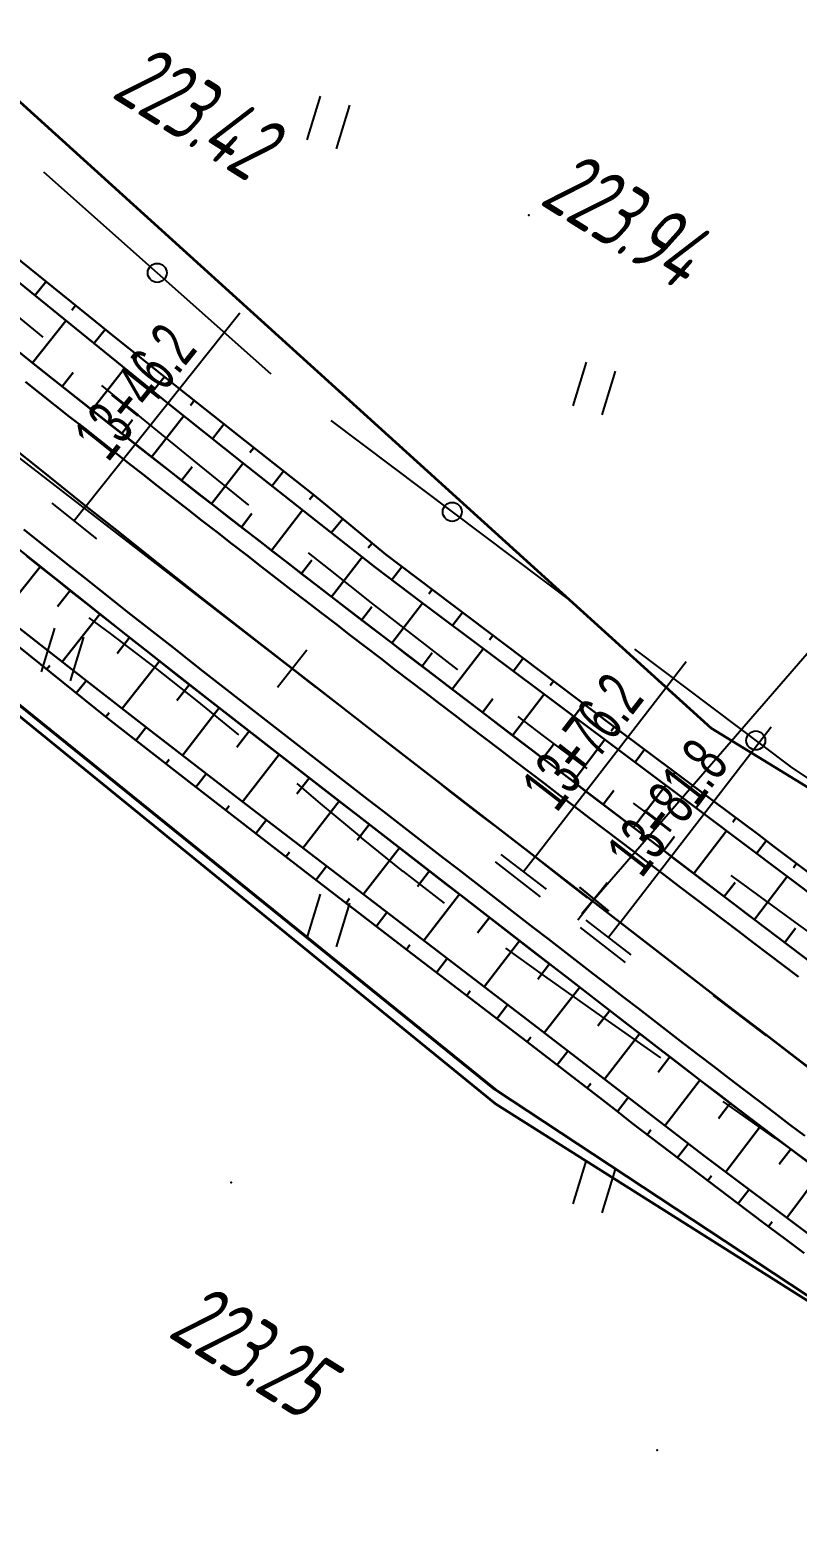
# Model space of a CAD drawing. Header units: millimetres. Extents: x -1799 to 6962, y -1020 to 4121.
# Drawn here: x -524.3 to -483.9, y 3369.6 to 3448.4 of the extents above; entities that cross this region are included whole.
import ezdxf
from ezdxf import colors
from ezdxf.entities.mleader import LeaderData, LeaderLine
from ezdxf.math import Vec2, Vec3

# ---------------------------------------------------------------- set-up
doc = ezdxf.new("R2010")
doc.units = ezdxf.units.MM
doc.linetypes.add('CONTI', pattern=[0])
doc.linetypes.add('STROT', pattern=[1.7, 0.5, -1.2])
for name, color, linetype, lineweight in [('10', 1, 'Continuous', 35), ('КОПИЯ_ОСЬ_13_ОТКОСЫ', 7, 'Continuous', 30), ('КОПИЯ_ОСЬ_ГРАНИЦЫ_ПОЛОС', 7, 'Continuous', 30), ('ОСЬ_ВЕРХ_ПОКРЫТИЯ_ГРАНИЦЫ_ПОЛОС', 7, 'Continuous', 30), ('ОСЬ_ВЕРХ_ПОКРЫТИЯ_ОСЬ', 1, 'Continuous', 30), ('Отметки', 5, 'Continuous', 30)]:
    doc.layers.add(name, color=color, linetype=linetype, lineweight=lineweight)
for name, color, linetype in [('_Ростелеком', 6, 'Continuous'), ('PI_OTDEFAULT', 172, 'CONTI'), ('PI_TTDEFAULT', 5, 'CONTI'), ('PLN_O', 7, 'CONTI'), ('SIT_LDEFAULT', 7, 'CONTI'), ('ZAPSKDEFAULT', 7, 'CONTI'), ('КОПИЯ_ОСЬ_ТАНГЕНСЫ', 1, 'Continuous'), ('ОСЬ_ВЕРХ_ПОКРЫТИЯ_ПИКЕТЫ', 1, 'Continuous'), ('ОСЬ_ВЕРХ_ПОКРЫТИЯ_РАЗБИВКА_КРИВ', 1, 'Continuous'), ('ОСЬ_ВЕРХ_ПОКРЫТИЯ_ТАНГЕНСЫ', 1, 'Continuous'), ('разметка', 7, 'Continuous')]:
    doc.layers.add(name, color=color, linetype=linetype)
doc.styles.add('eskd', font='spds.shx', dxfattribs={"width": 1.2, "oblique": 15})
doc.styles.get("Standard").update_dxf_attribs({"font": 'arial.ttf'})
doc.styles.add('STYLE1', font='romand.shx', dxfattribs={"width": 0.9})
doc.styles.add('ГОСТ', font='', dxfattribs={"oblique": 15, "height": 4})
doc.styles.get('ГОСТ').set_extended_font_data('GOST type A')
doc.linetypes.add('кабель_связи_проект.', pattern='A,10,-1,["/",STYLE1,S=3,R=0,X=0,Y=-1.5],-4.1', length=15.1)

# ---------------------------------------------------------------- blocks, each defined once
blk = doc.blocks.new('BL_2011')
at = {"color": 0}
for p, q in [((0, 0), (0, 2.4)), ((1.6, 0), (1.6, 2.4))]:
    blk.add_line(p, q, dxfattribs=at)
blk = doc.blocks.new('_None')
blk = doc.blocks.new('Крест')
at = {"layer": 'Отметки'}
for points in [[(0, 1), (0, -1)], [(-1, 0), (1, 0)]]:
    blk.add_lwpolyline(points, dxfattribs=at)

msp = doc.modelspace()

# ---------------------------------------------------------------- linework, layer by layer
at = {"layer": '10'}
for points in [[(-1127.044035623481, 3748.853480735247), (-1082.584035623519, 3724.793480734726), (-1040.334035623519, 3713.903480735061), (-945.9640356234067, 3701.783480734949), (-821.164035623593, 3695.803480735433), (-801.8740356235558, 3692.213480734651), (-802.5440356234812, 3689.663480734837), (-744.5440356234812, 3662.453480734875), (-623.344035623295, 3533.8734807348), (-488.3940356235744, 3411.683480735322), (-417.2740356234626, 3367.923480734614), (-360.3940356235744, 3343.983480735135), (-65.03403562370477, 3344.8734807348)], [(-292.8940356235744, 3314.103480735247), (-344.7340356234254, 3319.753480734688), (-352.2740356234626, 3320.573480734986), (-411.164035623593, 3343.133480735508), (-413.7040356236303, 3334.31348073521), (-420.2240356236489, 3338.423480734614), (-418.4240356233695, 3343.833480734763), (-451.844035623295, 3361.683480735322), (-499.7340356234254, 3391.903480735061), (-538.6840356236116, 3423.593480734539), (-636.5140356236861, 3515.243480734912), (-636.5140356236861, 3515.243480734912), (-707.1340356233322, 3591.213480734651), (-744.2240356236489, 3631.303480735433), (-771.1140356233136, 3652.853480735247), (-773.6540356233509, 3647.183480735322), (-777.2440356236675, 3649.833480734763)]]:
    msp.add_lwpolyline(points, dxfattribs=at)
at = {"layer": '_Ростелеком', "linetype": 'кабель_связи_проект.', "lineweight": 40, "ltscale": 0.25}
msp.add_lwpolyline([(-948.5302202035, 3678.474030340475), (-823.7066648495584, 3672.227009011817), (-802.844035623586, 3667.693480735098), (-774.3940356235744, 3654.573480734986), (-771.1140356126616, 3652.853480759461), (-744.0636659028733, 3631.703854776372), (-653.9126219108202, 3534.93125794587), (-613.1441600457092, 3493.635323407513), (-571.1658693935515, 3454.304877544207), (-538.3675685734397, 3423.835414310371), (-499.7591154330203, 3392.664116248873), (-473.8565671725864, 3375.57403624655), (-451.8440356216943, 3361.68348073439), (-428.9018793791383, 3349.429815595423), (-411.164035623593, 3343.133480735508), (-385.1098188510132, 3333.152446087835), (-352.0277874414078, 3321.936123875354), (-297.633610854673, 3315.250894390431)], dxfattribs=at)
at = {"layer": 'PI_TTDEFAULT', "color": 5}
for p in [(-497.9882996235883, 3438.669213734952, 223.94), (-513.658299623572, 3387.759217735765, 223.245), (-491.228299623579, 3373.669213734952, 223.53)]:
    msp.add_point(p, dxfattribs=at)
at = {"layer": 'PLN_O'}
for p, q in [((-523.5282996235674, 3440.95921473523), (-511.5682996236046, 3430.329216734891)), ((-508.408299623572, 3427.869217735169), (-495.6282996236023, 3418.249215735507)), ((-492.4282996235906, 3415.839211735328), (-484.2482996235976, 3409.679215735209)), ((-484.2582996235487, 3409.669213734952), (-479.4682996235697, 3406.479210735683))]:
    msp.add_line(p, q, dxfattribs=at)
for centre in [(-517.548299623586, 3435.639214735863), (-502.0182996235581, 3423.059212735307), (-486.0382996235767, 3411.029213735287)]:
    msp.add_circle(centre, 0.5, dxfattribs=at)
at = {"layer": 'SIT_LDEFAULT', "color": 7}
for p, q in [((-523.548299623586, 3432.249215735507), (-525.7182996235697, 3434.029213735287)), ((-518.1782996235906, 3427.849213735585), (-520.4682996235697, 3429.719216735487)), ((-515.5982996235743, 3425.739212735009), (-518.1782996235906, 3427.849213735585)), ((-513.0982996235743, 3423.719216735487), (-515.5982996235743, 3425.739212735009)), ((-512.7182996235697, 3423.409211734695), (-513.0982996235743, 3423.719216735487)), ((-508.5182996235581, 3420.059212735307), (-509.588299623565, 3420.909211734695)), ((-506.2682996235581, 3418.279213735287), (-508.5182996235581, 3420.059212735307)), ((-504.0082996235487, 3416.51921173503), (-506.2682996235581, 3418.279213735287)), ((-521.158299623572, 3417.479210735683), (-520.0282996235674, 3416.649216735189)), ((-520.0282996235674, 3416.649216735189), (-517.658299623572, 3414.849213735585)), ((-501.7482996235976, 3414.759217735765), (-504.0082996235487, 3416.51921173503)), ((-517.658299623572, 3414.849213735585), (-515.4582996235604, 3413.109215734911)), ((-501.7182996235697, 3414.739212735009), (-501.7482996235976, 3414.759217735765)), ((-515.4582996235604, 3413.109215734911), (-513.2782996235674, 3411.319214735565)), ((-497.2082996235604, 3411.26921173503), (-498.548299623586, 3412.289216734854)), ((-494.9182996235813, 3409.549218735111), (-497.2082996235604, 3411.26921173503)), ((-510.2082996235604, 3408.759217735765), (-508.9682996235697, 3407.70921473523)), ((-508.9682996235697, 3407.70921473523), (-506.8082996235953, 3405.919213734952)), ((-490.5582996235953, 3406.299218735111), (-492.4682996235697, 3407.719216735487)), ((-506.8082996235953, 3405.909211734695), (-504.618299623593, 3404.139214735863)), ((-504.618299623593, 3404.149216735189), (-502.4382996236, 3402.469216735487)), ((-486.8982996235627, 3403.609215734911), (-487.3282996235557, 3403.929215735209)), ((-483.9682996235697, 3401.45921473523), (-486.8982996235627, 3403.609215734911)), ((-481.0682996236046, 3399.359215734911), (-483.9682996235697, 3401.45921473523)), ((-499.2182996235697, 3400.099213735585), (-497.158299623572, 3398.619217735169)), ((-497.158299623572, 3398.619217735169), (-494.158299623572, 3396.499215735507)), ((-494.158299623572, 3396.499215735507), (-491.048299623586, 3394.329216734891)), ((-487.7782996235674, 3392.029213735287), (-485.0382996235767, 3390.099213735585)), ((-485.0382996235767, 3390.109215734911), (-482.368299623593, 3388.20921473523))]:
    msp.add_line(p, q, dxfattribs=at)
at = {"layer": 'КОПИЯ_ОСЬ_13_ОТКОСЫ'}
for points in [[(-526.3887497022715, 3436.393986142625), (-516.9778305128184, 3428.764210141649), (-513.0917068555918, 3425.66864434575), (-509.1887832716075, 3422.584934628953), (-506.0565200880137, 3420.123798764695), (-503.6667648389903, 3418.326160825242), (-488.7891861036387, 3407.191776669969), (-482.4212661817637, 3402.39114800786), (-479.2432571485606, 3400.015690244188), (-474.3141189649668, 3396.382236875047), (-472.4819656446543, 3395.05324212407), (-469.6921096876231, 3393.05699578618), (-466.8846145704356, 3391.085621274461), (-463.40814362317, 3388.699283994188), (-461.1966262891856, 3387.212864316453), (-458.9716812208262, 3385.746647275438), (-455.8853164747325, 3383.754948056688), (-453.6607376173106, 3382.352054990281), (-451.4236465528575, 3380.969181455125), (-449.17425690442, 3379.606388486375), (-446.9127212598887, 3378.263828671922), (-444.6392532423106, 3376.9415935645), (-442.3540359571543, 3375.639805234422)], [(-526.3887138196933, 3436.393987644848), (-516.9778251478183, 3428.764226902661), (-513.0917167493808, 3425.668645847973), (-509.1887626478183, 3422.584905613598), (-506.0565604993808, 3420.12378500813), (-503.6667899915683, 3418.326177586255), (-488.7892265150058, 3407.191778172192), (-482.4213065931308, 3402.391180027661), (-479.2432060071933, 3400.015691746411), (-474.3141288587558, 3396.382268894848), (-472.4819755384433, 3395.053228367505), (-469.6920585462558, 3393.057012547192), (-466.8845634290683, 3391.085638035473), (-463.4081229993808, 3388.699285496411), (-461.1965751478183, 3387.212835301098), (-458.9717216321933, 3385.746648777661), (-455.8852958509433, 3383.754949558911), (-453.6606864759433, 3382.352056492505), (-451.4236259290683, 3380.969182957348), (-449.1742362806308, 3379.606389988598), (-446.9127616712558, 3378.263860691723), (-444.6392021009433, 3376.941595066723), (-442.3540458509433, 3375.639776219067)], [(-525.1784378126231, 3436.621204770555), (-521.1733871534434, 3433.369343198289), (-519.7832656934825, 3432.248325742235), (-519.0035110548106, 3431.634846127977), (-516.3702407911387, 3429.526737607469), (-513.2595840528575, 3427.059132016649), (-509.3561874464122, 3423.984180844774), (-508.5850997999278, 3423.355640805711), (-505.5143142774668, 3420.819462216844), (-504.7230545118418, 3420.214481748094), (-498.35638581067, 3415.407154477586), (-493.5662094190684, 3411.803715146531), (-488.2774673536387, 3407.854130185594), (-485.8830734327403, 3406.052860654344), (-485.0907455518809, 3405.447880185594), (-481.5119491651622, 3402.761295712938)], [(-523.4015060499278, 3435.178440488328), (-524.0003982618418, 3434.440845883836)], [(-521.8488479688731, 3433.917789853563), (-522.0484787061778, 3433.671924985399)], [(-524.1230888196933, 3430.905645359692), (-522.3653983900058, 3433.110418308911)], [(-520.2938247755137, 3432.660053647508), (-520.8930831983653, 3431.916950620164)], [(-518.7287612989512, 3431.414890683641), (-518.9276290968028, 3431.166477597703)], [(-522.5580253431308, 3429.660528172192), (-521.9735526868808, 3430.396612156567)], [(-520.9903983900058, 3428.418523777661), (-519.2643241712558, 3430.601690281567)], [(-517.1674514844981, 3430.164966977586), (-517.7761703565684, 3429.404606259813)], [(-515.6034256055918, 3428.918445981492), (-515.8051925733653, 3428.66409722661)], [(-519.4202079603183, 3427.179693211255), (-518.8463554212558, 3427.908575047192)], [(-517.8475761243808, 3425.94409750813), (-516.1521415540683, 3428.106451023755)], [(-514.03656159192, 3427.67548028325), (-514.6462417677012, 3426.906940854539)], [(-512.4675766065684, 3426.435215390672), (-512.6699234083262, 3426.178348935594)], [(-516.2718925306308, 3424.712285984692), (-515.7090263196933, 3425.43482016438)], [(-514.6942558118808, 3423.483098972973), (-513.0297050306308, 3425.619634617505)], [(-510.8965011671153, 3425.197590268602), (-511.5099350050059, 3424.418888486375)], [(-509.3258377149668, 3423.959446347703), (-509.53460846692, 3423.703327573289)], [(-513.1162528821933, 3422.254217137036), (-512.5642509290683, 3422.968633640942)], [(-511.5336112806308, 3421.031438816723), (-509.8994560071933, 3423.146490086255)], [(-526.47332781142, 3422.382698662964), (-519.4556276161074, 3416.796639092651), (-515.1174928504824, 3413.389900811401), (-509.1886598426699, 3408.771736748901), (-491.2955934364199, 3394.940804131714), (-487.7129518348574, 3392.19233001062), (-485.3134157020449, 3390.366463311401), (-483.3053590614199, 3388.850838311401), (-480.6793824989199, 3386.890389092651), (-478.0410768348574, 3384.946602471558), (-473.9404908973574, 3381.99164641687), (-471.5652467567324, 3380.321114190308), (-469.1744996864199, 3378.672920830933), (-467.1699830848574, 3377.317207940308), (-465.1547242957949, 3375.97748626062), (-463.1288453895449, 3374.653877862183), (-461.0924684364199, 3373.346382744995), (-459.0458375770449, 3372.05512297937), (-456.9889528114199, 3370.78022063562), (-454.9220582801699, 3369.521675713745)], [(-507.7800766065684, 3422.690357602586), (-508.3875137403575, 3421.955341733445)], [(-506.2383438184825, 3421.416355527391), (-506.4405380323497, 3421.171116269578)], [(-508.3680839368808, 3418.586248387036), (-506.7643241712558, 3420.679998387036)], [(-523.70623796767, 3420.168221123901), (-525.711853202045, 3417.653389580933)], [(-509.9509696790683, 3419.808660496411), (-509.4062919446933, 3420.513616551098)], [(-504.6707016065684, 3420.174946225633), (-505.1973281934825, 3419.477497495164)], [(-522.1414186317324, 3418.922737725464), (-522.80828874892, 3418.083138116089)], [(-505.1925468275058, 3416.153936375317), (-503.5790214368808, 3418.26050375813)], [(-503.0746017530528, 3418.96976128911), (-503.2501388624278, 3418.737278378953)], [(-520.574157889545, 3417.680306084839), (-522.5584108192324, 3415.172188409058)], [(-506.7803153821933, 3417.370122898755), (-506.2457694837558, 3418.067998875317)], [(-501.4785018995372, 3417.764576352586), (-501.9976821973887, 3417.077000058641)], [(-524.995304011265, 3417.086141037208), (-521.4335822095072, 3414.288777755958), (-517.8642462720072, 3411.50912992881), (-513.097095393101, 3407.825719284278), (-497.5142249097025, 3395.898641037208), (-491.9523505200541, 3391.617085861427), (-488.7506293286478, 3389.172902511817), (-483.0905951489603, 3384.921254562599), (-482.9272650708353, 3384.801000045997), (-481.473071955601, 3383.695088791114), (-478.005542658726, 3381.099416183692), (-474.5080451001322, 3378.54428617881), (-473.6768378247416, 3377.947835373146), (-473.2600897778666, 3377.650655197364), (-470.9667853345072, 3376.04607145713), (-468.6591376294291, 3374.462209152442), (-466.337329768101, 3372.899190353614), (-464.1981390942728, 3371.491689132911), (-462.0473517407572, 3370.102010177833), (-459.8850592602885, 3368.730275558692)], [(-524.99530046767, 3417.086128838745), (-521.433532889545, 3414.288765557495), (-517.864196952045, 3411.509102471558), (-513.097107108295, 3407.825691827026), (-497.5142213661074, 3395.898628838745), (-491.9523317176699, 3391.617073662964), (-488.7506715614199, 3389.172920830933), (-483.0906373817324, 3384.921272881714), (-482.9273073036074, 3384.800972588745), (-481.4730836707949, 3383.695076592651), (-478.0055543739199, 3381.099434502808), (-474.5079957801699, 3378.544319756714), (-473.6768190223574, 3377.947823174683), (-473.2600709754824, 3377.650642998901), (-470.9667360145449, 3376.046089776245), (-468.6591188270449, 3374.462227471558), (-466.3373414832949, 3372.899178155151), (-464.1981813270449, 3371.491707452026), (-462.0473024207949, 3370.10199797937), (-459.8850709754824, 3368.730293877808)], [(-525.4764136304057, 3416.481114792091), (-521.9512824048197, 3413.632359909278), (-520.7753485669291, 3412.685704635841), (-519.9893988598978, 3412.057668136817), (-516.0255011548197, 3408.967397140724), (-511.6595343579447, 3405.588109420997), (-508.8823889722025, 3403.443013595802), (-504.1169165600932, 3399.784230636817), (-498.078540705601, 3395.168233322364), (-494.1081580151713, 3392.111195968849), (-493.3144110669291, 3391.495015548927), (-492.5226019848978, 3390.87485258506), (-486.4964179028666, 3386.291493820411), (-485.2803534497416, 3385.37924711631), (-484.4664191235697, 3384.773534225685), (-483.4852484692728, 3384.050740646583)], [(-519.0037233192324, 3416.441780694214), (-519.6621705848574, 3415.603401787964)], [(-502.0170097181308, 3413.721685398755), (-500.3763847181308, 3415.863592137036)], [(-499.8824020460215, 3416.559406674852), (-500.0554519727793, 3416.330204404344)], [(-517.43084734267, 3415.206551202026), (-519.3970338661074, 3412.702767022339)], [(-503.6047782728183, 3414.937810887036), (-503.0669364759433, 3415.640020359692)], [(-498.2861953809825, 3415.354343808641), (-498.7939621046153, 3414.679356015672)], [(-523.3652228345072, 3414.774999069435), (-523.2011755932963, 3414.978001999122)], [(-521.8094519604838, 3413.518193649513), (-521.2833136548197, 3414.171758102638)], [(-515.857849295795, 3413.971260674683), (-516.5132448036074, 3413.13666594812)], [(-498.8381767103183, 3411.29370688313), (-497.1792411634433, 3413.47095297688)], [(-496.68792877942, 3414.15204278325), (-496.8571945264903, 3413.927051938524)], [(-514.2822877723574, 3412.739327080933), (-516.2263795692324, 3410.243538506714)], [(-500.4289970228183, 3412.505804051098), (-499.8839530775058, 3413.221197117505)], [(-495.0896621778575, 3412.94974175786), (-495.591493232545, 3412.282627500047)], [(-520.2500189770853, 3412.265920089942), (-520.0754279126322, 3412.484410690528)], [(-518.6751898755228, 3411.033101486427), (-518.1379279126322, 3411.722264694435)], [(-512.704528983295, 3411.510323174683), (-513.352478202045, 3410.678413994995)], [(-493.4911972120372, 3411.747700131883), (-493.6577011182872, 3411.524738706102)], [(-497.2472343275058, 3410.081609715161), (-496.6943778821933, 3410.80737875813)], [(-495.6564140150058, 3408.869512547192), (-493.9767265150058, 3411.074102390942)], [(-491.8887344434825, 3410.550999082078), (-492.3867050245372, 3409.884159482469)], [(-517.0978888501322, 3409.803441452247), (-516.9187964429057, 3410.033147262794)], [(-511.1266481239199, 3410.281319268433), (-513.060974295795, 3407.798042901245)], [(-515.5191992749369, 3408.575520920021), (-514.9759253491557, 3409.277425216896)], [(-509.5488893348574, 3409.052315362183), (-510.1935426551699, 3408.22455657312)], [(-490.2862716749278, 3409.354282773485), (-490.4522567823497, 3409.132007993211)], [(-494.0655937025058, 3407.657415379223), (-493.5056571790683, 3408.392278660473)], [(-492.4746513196933, 3406.445318211255), (-490.7740897962558, 3408.677312840161)], [(-488.6838089063731, 3408.15758172368), (-489.1842514112559, 3407.487446225633)], [(-513.9376105298197, 3407.351369308692), (-513.756519221226, 3407.585332321388)], [(-507.9674684364199, 3407.827828057495), (-509.8753053504824, 3405.359749444214)], [(-512.3560217847025, 3406.127202438575), (-511.8061408032572, 3406.837621139747)], [(-506.3850709754824, 3406.604683526245), (-507.0210573036074, 3405.781990655151)], [(-487.0844894483653, 3406.956669248094), (-487.2520919874278, 3406.733875668992)], [(-490.8838310071933, 3405.233221043286), (-490.3169364759433, 3405.977239597973)], [(-489.2930106946933, 3404.021123875317), (-487.5747489759433, 3406.276250828442)], [(-485.4883895948497, 3405.75149957036), (-485.9963089063731, 3405.08629266118)], [(-510.7737463940775, 3404.903920578224), (-510.5907019604838, 3405.140904831153)], [(-504.8027955848574, 3405.381538994995), (-506.6989137489199, 3402.928536065308)], [(-509.1909369458353, 3403.681340622169), (-508.6304511059916, 3404.406957077247)], [(-503.2203981239199, 3404.158394463745), (-503.8523561317324, 3403.34076751062)], [(-483.8913894727793, 3404.547535336961), (-484.0588699415293, 3404.324421323289)], [(-487.7021903821933, 3402.809026707348), (-487.1294364759433, 3403.560735691723)], [(-486.1112479993808, 3401.597051609692), (-484.3881034681308, 3403.873846043286)], [(-507.6052588452494, 3402.462468551857), (-507.4191473950541, 3402.704884933692)], [(-501.6380006629824, 3402.935249932495), (-503.5225221473574, 3400.497322686401)], [(-506.0188940991557, 3401.244512008888), (-505.4562109936869, 3401.977406906349)], [(-500.0556032020449, 3401.712105401245), (-500.6837770301699, 3400.899483330933)], [(-484.5163993665683, 3400.390142430005), (-483.9420585462558, 3401.149053562817)], [(-504.4325293530619, 3400.026555465919), (-504.2449683179057, 3400.27084867881)], [(-498.4732057411074, 3400.488960869995), (-500.3460084754824, 3398.066109307495)], [(-502.8441199292338, 3398.811253952247), (-502.2813757886088, 3399.547398971778)], [(-496.8908082801699, 3399.265877373901), (-497.5150758582949, 3398.458199151245)], [(-501.2551917065775, 3397.596608566505), (-501.0676154126322, 3397.842000412208)], [(-495.3084108192324, 3398.042732842651), (-497.1703492957949, 3395.633919366089)], [(-499.6662787427103, 3396.381978439552), (-499.1049994458353, 3397.11621611045)], [(-493.7261354286074, 3396.819588311401), (-494.3467408973574, 3396.016670830933)], [(-498.0773657788432, 3395.16733305381), (-497.8894232739603, 3395.411427902442)], [(-492.1437379676699, 3395.596443780151), (-494.0007936317324, 3393.193977959839)], [(-496.4926794995463, 3393.947194504005), (-495.9294623364603, 3394.678670334083)], [(-490.5592653114199, 3394.375984795776), (-491.1753541786074, 3393.572884209839)], [(-488.9724733192324, 3393.158577569214), (-490.8189088661074, 3390.751778252808)], [(-494.9079932202494, 3392.727040695411), (-494.7202490796244, 3392.97087614463)], [(-493.3257025708353, 3391.503789352638), (-492.7569312085307, 3392.236455368263)], [(-487.3845826942324, 3391.942513116089), (-487.9968873817324, 3391.137825616089)], [(-485.7930299598574, 3390.73139251062), (-487.6232301551699, 3388.326058037964)], [(-491.7426337231791, 3390.281621383888), (-491.5554541577494, 3390.527715133888)], [(-490.1507452954447, 3389.070882248146), (-489.58734502689, 3389.811650680763)], [(-484.1980592567324, 3389.524666436401), (-484.8049928504824, 3388.720528252808)], [(-482.6001588661074, 3388.321907647339), (-484.4065553504824, 3385.909737237183)], [(-488.5588568677103, 3387.860143112403), (-488.3710516919291, 3388.107060837013)], [(-486.966968439976, 3386.649388717872), (-486.3940314282572, 3387.402699875099)], [(-485.3694647778666, 3385.446095871192), (-485.1801642407572, 3385.698460983497)]]:
    msp.add_lwpolyline(points, dxfattribs=at)
at = {"layer": 'КОПИЯ_ОСЬ_ГРАНИЦЫ_ПОЛОС'}
msp.add_lwpolyline([(-524.4111606954157, 3420.727440111724), (-523.6267251309964, 3420.102008740802), (-522.8417327140542, 3419.477402847645), (-522.0562438613179, 3418.853631075856), (-521.2702823112104, 3418.230669324671), (-520.4838695907001, 3417.608491759201), (-519.6970271648806, 3416.987072498922), (-518.9097764067901, 3416.366385617678), (-518.122138630677, 3415.746405152989), (-517.3341350727333, 3415.127105098602), (-516.5457869049478, 3414.508459409152), (-515.7571152260552, 3413.890442011331), (-514.9681410861576, 3413.273026795511), (-514.1788854627721, 3412.656187618536), (-513.3893692796319, 3412.039898313967), (-512.599613409393, 3411.424132686493), (-511.8096386656598, 3410.808864519385), (-511.0194658232413, 3410.194067568903), (-510.2291155954208, 3409.579715571751), (-509.4386086598879, 3408.965782253456), (-508.6479656532083, 3408.352241319058), (-507.8572071706785, 3407.739066458692), (-507.0663537686542, 3407.126231353183), (-506.2754259735721, 3406.513709673111), (-505.4844442782251, 3405.901475081605), (-504.6934291475827, 3405.289501237136), (-503.9024010201592, 3404.67776179259), (-503.1113803117096, 3404.066230401781), (-502.3203874159281, 3403.454880718527), (-501.5294427090175, 3402.843686399435), (-500.7385665544625, 3402.232621105773), (-499.9477777996999, 3401.621657399845), (-499.1570321264644, 3401.010730686051), (-498.3662887771989, 3400.399805767846), (-497.5755454257505, 3399.788880849642), (-496.7848020765141, 3399.1779559333), (-495.994058726812, 3398.567031016027), (-495.2032728594113, 3397.956076928799), (-494.4121671741214, 3397.344953738538), (-493.6206072617697, 3396.733695594979), (-492.8285238097505, 3396.122389403557), (-492.0358489154223, 3395.51112334003), (-491.2425146921796, 3394.899985777599), (-490.4484532873521, 3394.289065310185), (-489.6535969322049, 3393.678450773855), (-488.8578779524742, 3393.068231269171), (-488.0608085568147, 3392.45817452987), (-487.2631174510952, 3391.848980334972), (-486.4643615095902, 3391.240450431977), (-485.6644737629304, 3390.632675224369), (-484.8633874954739, 3390.025745482569), (-484.0610362747011, 3389.419752380264), (-483.2573539872737, 3388.814787512099)], dxfattribs=at)
at = {"layer": 'КОПИЯ_ОСЬ_ТАНГЕНСЫ'}
msp.add_line((-578.3882996241355, 3467.279214735528), (-395.2782996241494, 3325.809214735788), dxfattribs=at)
at = {"layer": 'ОСЬ_ВЕРХ_ПОКРЫТИЯ_ГРАНИЦЫ_ПОЛОС', "linetype": 'Continuous'}
for points in [[(-482.9709892103183, 3399.220403660473), (-486.1487235853183, 3401.625493992505), (-500.5376396009433, 3412.58862875813), (-508.4630546400058, 3418.659063328442), (-513.1977958509433, 3422.317205418286), (-516.7351493665683, 3425.073125828442), (-523.7325858900058, 3430.594549168286), (-530.6799735853183, 3436.178838719067)], [(-524.6176158517101, 3431.300557366026), (-523.8475350207791, 3430.68645041847), (-523.0768522829658, 3430.073109484662), (-522.305568400383, 3429.4605351532), (-521.5336841354638, 3428.848728014541), (-520.7612002513397, 3428.237688657281), (-519.9881175117534, 3427.627417667222), (-519.2144366808552, 3427.01791563296), (-518.4401523533652, 3426.409177947243), (-517.665195682077, 3425.801134055865), (-516.8895630120442, 3425.193742208568), (-516.1132743296821, 3424.586977556733), (-515.336349559997, 3423.980815196795), (-514.5588085692634, 3423.375230159995), (-513.7806711669164, 3422.770197416109), (-513.0019571085486, 3422.165691881825), (-512.2226860977735, 3421.561688412366), (-511.4428777891062, 3420.958161813592), (-510.6625517900884, 3420.35508683828), (-509.8817276638783, 3419.752438186121), (-509.1004249319285, 3419.150190512103), (-508.318663076052, 3418.548318427441), (-507.5364615412163, 3417.946796491196), (-506.7538397376975, 3417.345599224244), (-505.9708170440772, 3416.744701111143), (-505.1874128090767, 3416.144076586154), (-504.4036463547, 3415.543700061192), (-503.6195369784164, 3414.943545899739), (-502.8351039555764, 3414.343588442926), (-502.0503665422639, 3413.74380199184), (-501.265343977595, 3413.144160824281), (-500.4800554860467, 3412.544639191044), (-499.6945202806, 3411.945211309393), (-498.9087575646608, 3411.345851379831), (-498.1227865349119, 3410.746533579578), (-497.3366263838743, 3410.147232063499), (-496.5502963022645, 3409.547920968768), (-495.7638154817887, 3408.948574416724), (-494.977203124572, 3408.349166523119), (-494.190532654311, 3407.749720296276), (-493.4038621839918, 3407.150274068502), (-492.6171917136726, 3406.550827837934), (-491.8305212433534, 3405.951381611091), (-491.043850773005, 3405.351935384248), (-490.2571972646601, 3404.752502882307), (-489.4708070532561, 3404.153322496836), (-488.6847120341463, 3403.554546847393), (-487.8988484135971, 3402.956262112049), (-487.1131525584115, 3402.358554404614), (-486.3275610244509, 3401.761509779294)], [(-483.7926321361356, 3398.587481043686), (-484.5791955304067, 3399.181594869507), (-485.3655251744985, 3399.776650359307), (-486.1516836418796, 3400.372561267031), (-486.93773378687, 3400.969241392252), (-487.7237387160912, 3401.566604567145), (-488.5097617602059, 3402.164564642509), (-489.2958664456291, 3402.763035453309), (-490.0821164660065, 3403.361930812162), (-490.8685756540999, 3403.961164482323), (-491.6552330840696, 3404.560600011063), (-492.4419035543888, 3405.160046239768), (-493.2285740247371, 3405.759492467542), (-494.0152444949981, 3406.358938696248), (-494.8019149652882, 3406.95838492309), (-495.5885854356366, 3407.557831153658), (-496.3752104045034, 3408.157248790761), (-497.1617296352833, 3408.756625018467), (-497.9481239243087, 3409.355985729409), (-498.7343740752749, 3409.955356806901), (-499.5204608905387, 3410.554764126812), (-500.306365168819, 3411.154233539862), (-501.0920677028971, 3411.753790881869), (-501.8775492764453, 3412.353461975616), (-502.6627906620761, 3412.953272615944), (-503.4477726184323, 3413.553248573479), (-504.2324758881205, 3414.153415599291), (-505.0168811943931, 3414.753799413716), (-505.8009692393443, 3415.354425711011), (-506.5847207010866, 3415.955320150976), (-507.3681162313351, 3416.556508363609), (-508.1511364525559, 3417.158015944448), (-508.9337619559865, 3417.759868449916), (-509.7159732987257, 3418.362091402908), (-510.4977510013759, 3418.964710286272), (-511.2790755456572, 3419.567750532565), (-512.0599273716707, 3420.171237540816), (-512.8402868757166, 3420.775196657901), (-513.6201344075289, 3421.379653188785), (-514.3994502681217, 3421.984632382554), (-515.1782147070826, 3422.590159440798), (-515.9564079201573, 3423.196259508294), (-516.734010046921, 3423.80295767953), (-517.5110011684792, 3424.410278988456), (-518.2873613046158, 3425.018248408486), (-519.0630704117266, 3425.626890856226), (-519.8381266118286, 3426.2362437904), (-520.612580219653, 3426.846363043797), (-521.3864351253051, 3427.457252014813), (-522.1596905639944, 3428.068910119508), (-522.932345771047, 3428.681336765562), (-523.704399982691, 3429.294531367173), (-524.4758524357949, 3429.908493334812)]]:
    msp.add_lwpolyline(points, dxfattribs=at)
at = {"layer": 'ОСЬ_ВЕРХ_ПОКРЫТИЯ_ГРАНИЦЫ_ПОЛОС', "linetype": 'Continuous', "lineweight": 30}
for points in [[(-483.4587782564831, 3390.218054322911), (-484.2598867953839, 3390.823108343792), (-485.0598202070014, 3391.429164156702), (-485.8586446337195, 3392.036130981905), (-486.6564265245888, 3392.643918395427), (-487.45323260439, 3393.252436327201), (-488.2491298429868, 3393.861595024739), (-489.0441854252913, 3394.471305047547), (-489.8384667207338, 3395.081477223349), (-490.632041253868, 3395.692022649956), (-491.4249766737539, 3396.302852648695), (-492.217340724912, 3396.913878759754), (-493.009201217259, 3397.525012714242), (-493.8006259968006, 3398.136166411837), (-494.5916829162652, 3398.74725188819), (-495.3824665183984, 3399.358204219875), (-496.1732098681296, 3399.969129137148), (-496.9639532178899, 3400.580054056284), (-497.7546965676502, 3401.190978974489), (-498.5454399174396, 3401.801903890831), (-499.336183267229, 3402.412828807172), (-500.1269506658919, 3403.023776013789), (-500.9177791632155, 3403.63480446433), (-501.7086498833287, 3404.245941580658), (-502.4995424711869, 3404.857213691262), (-503.2904365581544, 3405.468647127424), (-504.0813117595881, 3406.080268224155), (-504.8721476719857, 3406.692103313667), (-505.6629238705409, 3407.304178720725), (-506.4536199064369, 3407.916520771955), (-507.2442153042557, 3408.529155778152), (-508.034689559272, 3409.14211004359), (-508.8250221348917, 3409.755409858574), (-509.6151924600035, 3410.369081502234), (-510.4051799264762, 3410.983151233208), (-511.1949638861897, 3411.5976452971), (-511.98452364894, 3412.212589916227), (-512.7738384794702, 3412.828011285898), (-513.5628875947641, 3413.443935585593), (-514.3516501618924, 3414.060388962192), (-515.1401052949277, 3414.677397533705), (-515.9282320527327, 3415.294987389271), (-516.7160094360497, 3415.913184585434), (-517.5034163852888, 3416.532015144278), (-518.2904317773555, 3417.151505045046), (-519.0770344238754, 3417.771680232522), (-519.8632030679346, 3418.39256660865), (-520.6489163819551, 3419.014190029738), (-521.4341529649009, 3419.636576307391), (-522.2188913397167, 3420.259751204786), (-523.0031099511743, 3420.88374043667), (-523.7867647180592, 3421.508548299235), (-524.5697965689378, 3422.134140297224)], [(-483.25714047162, 3388.814627072227), (-484.0608231223214, 3389.419591656339), (-484.8631746866358, 3390.025584497874), (-485.6642612815394, 3390.632514000324), (-486.464149337864, 3391.240288998385), (-487.2629055706402, 3391.848818710459), (-488.060596950023, 3392.458012742375), (-488.8569144544217, 3393.067493100104), (-489.6527221971974, 3393.677779372235), (-490.4476671256616, 3394.28846091443), (-491.2418169410867, 3394.899448608433), (-492.0352394322017, 3395.510653579061), (-492.828002471846, 3396.121987207246), (-493.620173972673, 3396.733361090918), (-494.411821861102, 3397.34468702731), (-495.2030140414336, 3397.955876973842), (-495.9938465202777, 3398.566867065069), (-496.7845921788448, 3399.177793765825), (-497.5753355297693, 3399.788718685892), (-498.3660788789475, 3400.399643603166), (-499.1568222275437, 3401.010568518576), (-499.9475655773331, 3401.621493434918), (-500.7383353010428, 3402.232442438056), (-501.5291851268757, 3402.843487367419), (-502.3201034871363, 3403.454661295203), (-503.111070046134, 3404.065990571317), (-503.9020644300235, 3404.677501536359), (-504.6930662485738, 3405.289220535581), (-505.484055088009, 3405.901173914236), (-506.2750105094656, 3406.513388011058), (-507.0659120551627, 3407.125889173162), (-507.8567392289315, 3407.738703729038), (-508.6474715103304, 3408.351858007175), (-509.4380883416361, 3408.965378323955), (-510.2285691315392, 3409.579290986446), (-511.018893245162, 3410.193622283091), (-511.8090400115962, 3410.808398496744), (-512.5989887105152, 3411.423645882321), (-513.3887185735712, 3412.039390673314), (-514.178208790885, 3412.655659094838), (-514.9674384912851, 3413.272477333819), (-515.7563867522895, 3413.889871555765), (-516.5450325952752, 3414.507867900108), (-517.3333549806175, 3415.126492473682), (-518.1213328060894, 3415.745771354449), (-518.9089449004005, 3416.365730575671), (-519.6961700308511, 3416.986396143598), (-520.4829868906727, 3417.607794021641), (-521.2693740996092, 3418.229950129439), (-522.0553102038011, 3418.852890346584), (-522.8407736703721, 3419.476640506101), (-523.6257428871086, 3420.101226393518), (-524.4101715957131, 3420.726650693839)]]:
    msp.add_lwpolyline(points, dxfattribs=at)
at = {"layer": 'ОСЬ_ВЕРХ_ПОКРЫТИЯ_ОСЬ'}
msp.add_lwpolyline([(-599.217755925978, 3492.376214609866, 0.026038998192), (-521.3010764214469, 3423.363421098714), (-521.3010764214469, 3423.363421098714), (-519.7862397709887, 3422.158694305842), (-517.5099478640968, 3420.356692482171), (-515.2292747708179, 3418.560238578742), (-512.182454750864, 3416.172505253379), (-509.1299780441532, 3413.792007075076), (-505.3082593179333, 3410.824252051686), (-497.6532553028283, 3404.903666048695), (-497.6532553028283, 3404.903666048695), (-493.184951430032, 3401.451473655564), (-493.184951430032, 3401.451473655564), (-487.8207763607115, 3397.314409776975), (-485.5166267511868, 3395.548168088694), (-483.9775706612472, 3394.374540153344), (-482.4355884907327, 3393.204759612133)], format="xyb", dxfattribs=at)
at = {"layer": 'ОСЬ_ВЕРХ_ПОКРЫТИЯ_ПИКЕТЫ'}
for p, q in [((-511.214712481762, 3413.83135826831), (-509.6776346298775, 3415.803005214234)), ((-495.3981175182471, 3401.581747875934), (-493.8696617408332, 3403.560086303775))]:
    msp.add_line(p, q, dxfattribs=at)
at = {"layer": 'ОСЬ_ВЕРХ_ПОКРЫТИЯ_РАЗБИВКА_КРИВ'}
for p, q in [((-521.3010764214469, 3423.363421098714), (-513.199695894602, 3433.5304085374)), ((-523.0973734740601, 3423.516119818588), (-520.7511456037082, 3421.646570465912)), ((-521.3010764214469, 3423.363421098714), (-521.9242595388987, 3422.58134514225)), ((-497.6532553028283, 3404.903666048695), (-489.7052852601537, 3415.191025874962)), ((-493.184951430032, 3401.451473655564), (-485.2369813873865, 3411.738833481831)), ((-499.4516406705861, 3405.029404144188), (-497.0776345568793, 3403.195257210557)), ((-497.6532553028283, 3404.903666048695), (-498.2646376137473, 3404.112330677372)), ((-499.7573318261329, 3404.633736457129), (-497.3833257123097, 3402.79958952443)), ((-495.2890279533658, 3401.18154406586), (-492.9150218395425, 3399.347397133161)), ((-494.9833367979063, 3401.577211751987), (-492.6093306840539, 3399.743064817426)), ((-493.184951430032, 3401.451473655564), (-493.796333740951, 3400.66013828331))]:
    msp.add_line(p, q, dxfattribs=at)
at = {"layer": 'ОСЬ_ВЕРХ_ПОКРЫТИЯ_ТАНГЕНСЫ'}
msp.add_line((-578.3882996241355, 3467.279214735528), (-395.2782996241494, 3325.809214735788), dxfattribs=at)
at = {"layer": 'разметка', "linetype": 'STROT', "lineweight": 30, "ltscale": 7}
msp.add_lwpolyline([(-644.7124232890401, 3539.457382372965), (-644.7124232894766, 3539.457382372034, 0.01084846444656764), (-599.217755925978, 3492.376214609866, 0.02603899819469037), (-521.3010764214469, 3423.363421098714, 0.004470650870625068), (-497.6532553043126, 3404.903666046833, 0.01259738339602268), (-469.1451880489385, 3383.510186199484, 0.1220527855261428), (-334.3334549109477, 3332.010778702249, 0.03627877827300437), (-244.4451578576318, 3330.033961519052), (-14.07161898488084, 3336.486587619794, -0.03749816416396387), (75.81667809774262, 3334.509770435666, -0.07973606733668659), (167.1628230187725, 3308.130665528041, -0.03749886606686302), (244.2665668807549, 3261.883219469723), (343.3399153141745, 3195.509520385799, 0.03749816413622008), (420.4436605408646, 3149.262073411991, 0.02327905670116825), (446.2272231371699, 3138.551346660045, 0.0374642772226293), (533.4049961790824, 3116.554754916963), (1022.921176643324, 3018.766647502233), (1022.921176643207, 3018.766647502233)], format="xyb", dxfattribs=at)

# ---------------------------------------------------------------- block references
at = {"layer": 'ZAPSKDEFAULT', "color": 7, "rotation": 342.9999999999999}
for p in [(-509.6482996235627, 3442.639214735863), (-495.6482996235627, 3428.639214735863), (-523.6482996235627, 3414.639214735863), (-509.6482996235627, 3400.639214735863), (-495.6482996235627, 3386.639214735863)]:
    msp.add_blockref('BL_2011', p, dxfattribs=at)
at = {"layer": 'Отметки', "rotation": 320.4482154015629}
msp.add_blockref('Крест', (-494.5533083687387, 3402.675216479612), dxfattribs=at)

# ---------------------------------------------------------------- texts
at = {"layer": 'PI_OTDEFAULT', "color": 172, "style": 'eskd', "oblique": 10, "width": 0.8}
for s, p in [('223.42', (-520.0382996235767, 3444.929215735209)), ('223.94', (-497.4982996235976, 3439.309212735307)), ('223.25', (-517.0682996236046, 3379.699212734972))]:
    msp.add_text(s, height=3.5, rotation=328, dxfattribs=at).set_placement(p)
at = {"layer": 'ОСЬ_ВЕРХ_ПОКРЫТИЯ_РАЗБИВКА_КРИВ', "width": 0.6}
for s, rotation, p in [('13+46.2', 51.451042991428, (-520.1341566061801, 3425.630202548032)), ('13+76.2', 52.310479702442, (-496.5204672109885, 3407.187695632142)), ('13+81.8', 52.310479702442, (-492.0521633382214, 3403.735503239942))]:
    msp.add_text(s, height=2.5, rotation=rotation, dxfattribs=at).set_placement(p)

# ---------------------------------------------------------------- leaders
at = {"layer": 'Отметки', "ltscale": 0.2}
ml = msp.add_multileader_mtext('Standard', dxfattribs=at)
ml.set_content('224,83', color=256, style='ГОСТ')
ml.set_leader_properties()
ml.set_arrow_properties(name='NONE')
ml.build(insert=Vec2(0, 0))
ml.multileader.update_dxf_attribs({"text_left_attachment_type": 6, "text_right_attachment_type": 6, "dogleg_length": 0.36, "arrow_head_size": 2})
ctx = ml.context
ctx.base_point, ctx.arrow_head_size, ctx.landing_gap_size, ctx.plane_origin, ctx.plane_x_axis, ctx.plane_y_axis = Vec3(-466.1240279122318, 3434.925220523953), 2, 0, Vec3(-488.5308952507239, 3359.955015389633), Vec3(0.820303148153065, -0.5719289686055173), Vec3(0.5719289686055173, 0.820303148153065)
ctx.left_attachment, ctx.right_attachment = 6, 6
notes = []
notes.append((ctx, [(0, (1, 1, 0), (-466.4193370455669, 3435.131114952651), (0.8203031481530649, -0.5719289686055173), 0.3600000000000001, [(0, [(-494.5533083687096, 3402.675216479612)], 0, [])])]))
ctx.mtext.insert, ctx.mtext.text_direction, ctx.mtext.rotation, ctx.mtext.line_spacing_style, ctx.mtext.flow_direction = Vec3(-463.4929093689916, 3438.698966815521), Vec3(0.820303148153065, -0.5719289686055173), 5.674329842958422, 2, 5
for ctx, leaders in notes:
    for number, flags, end, landing, length, lines in leaders:
        leader = LeaderData()
        leader.index, (leader.has_last_leader_line, leader.has_dogleg_vector, leader.attachment_direction) = number, flags
        leader.last_leader_point, leader.dogleg_vector, leader.dogleg_length = Vec3(end), Vec3(landing), length
        for number, points, colour, breaks in lines:
            line = LeaderLine()
            line.index, line.vertices, line.color, line.breaks = number, Vec3.list(points), colors.encode_raw_color(colour), breaks
            leader.lines.append(line)
        ctx.leaders.append(leader)

doc.saveas('drawing.dxf')
